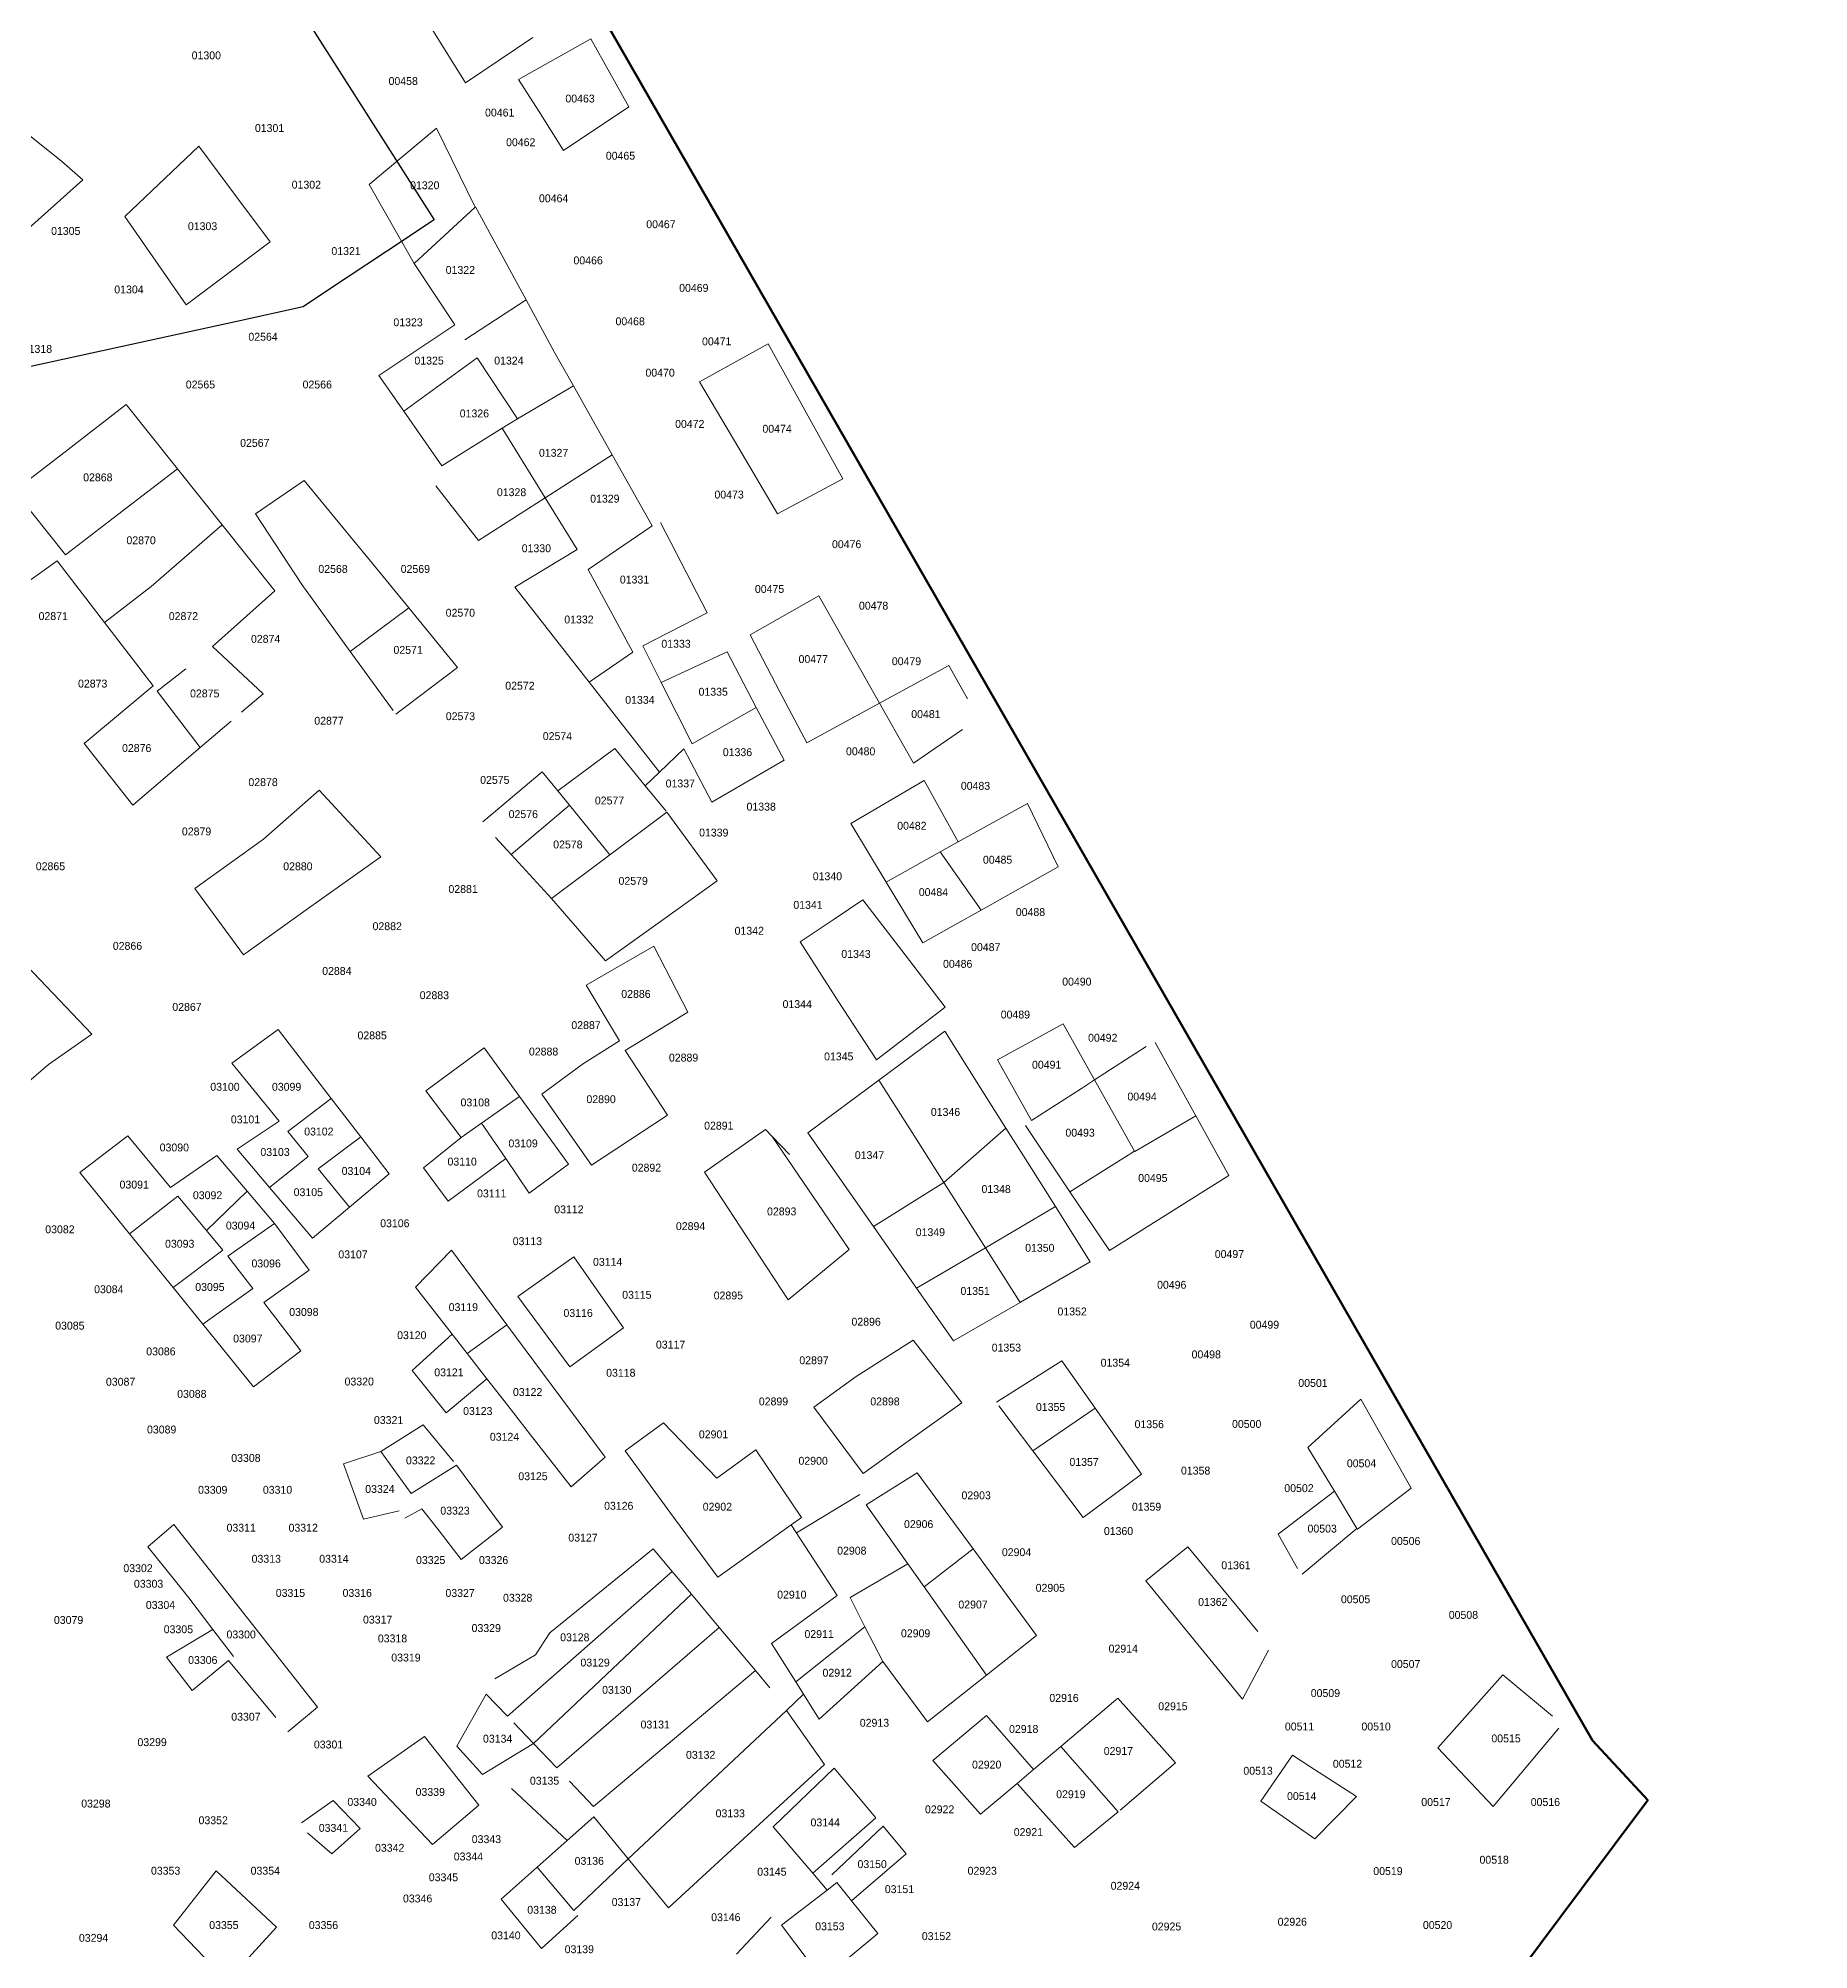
# Model space of a CAD drawing. Header units: metres. Extents: x 245232 to 248406, y 1633796 to 1637634.
# Drawn here: x 248066.1 to 248403, y 1635560.7 to 1635924.5 of the extents above; entities that cross this region are included whole.
import ezdxf
from ezdxf.enums import TextEntityAlignment as Align

# ---------------------------------------------------------------- set-up
doc = ezdxf.new("R2010")
doc.units = ezdxf.units.M
doc.header["$MEASUREMENT"] = 0
doc.layers.add('historique_numero_parcelle', color=7, linetype='Continuous')
doc.layers.add('limites_sections', color=7, linetype='Continuous')
doc.layers.add('Limites_Communes', color=7, linetype='Continuous', lineweight=211, plot=False)
doc.layers.add('LIMITES_PARCELLES', color=7, linetype='Continuous', lineweight=0, true_color=0xffffff)
doc.styles.add('Style-FANCY', font='FANCY.shx')

msp = doc.modelspace()

# ---------------------------------------------------------------- linework, layer by layer
at = {"layer": 'Limites_Communes', "color": 210, "lineweight": 80, "flags": 128}
msp.add_lwpolyline([(248217.239, 1636236.771), (248275.378, 1636195.051), (248148.552, 1635981.39), (248146.604, 1635975.459), (248342.772, 1635633.766), (248361.87, 1635600.5), (248372.369, 1635589.155), (248359.758, 1635572.275), (248054, 1635163), (248403, 1634932), (247921.696, 1634066.369), (247944, 1634048), (247854, 1633828), (247757.314, 1633862.887), (247659.165, 1633895.42), (247213.478, 1634048.88)], dxfattribs=at)
at = {"layer": 'limites_parcelles'}
for p, q in [((248147.356, 1635916.007), (248141.003, 1635926.315)), ((248160.183, 1635924.653), (248147.356, 1635916.007)), ((248157.485, 1635916.694), (248171.242, 1635924.397)), ((248171.242, 1635924.397), (248178.439, 1635911.485)), ((248161.322, 1635910.619), (248157.485, 1635916.694)), ((248166.056, 1635903.125), (248161.322, 1635910.619)), ((248178.439, 1635911.485), (248166.056, 1635903.125)), ((248064.102, 1635906.237), (248070.493, 1635901.111)), ((248129.079, 1635896.709), (248141.879, 1635907.403)), ((248141.879, 1635907.403), (248149.198, 1635892.358)), ((248082.584, 1635890.614), (248096.66, 1635903.949)), ((248096.66, 1635903.949), (248103.637, 1635894.572)), ((248070.493, 1635901.111), (248074.565, 1635897.576)), ((248074.565, 1635897.576), (248060.621, 1635885.072)), ((248103.637, 1635894.572), (248110.198, 1635885.753)), ((248137.613, 1635881.64), (248129.079, 1635896.709)), ((248137.613, 1635881.64), (248149.198, 1635892.358)), ((248149.198, 1635892.358), (248149.313, 1635892.464)), ((248149.313, 1635892.464), (248158.929, 1635874.704)), ((248094.226, 1635873.787), (248082.584, 1635890.614)), ((248110.198, 1635885.753), (248094.226, 1635873.787)), ((248145.382, 1635869.97), (248137.613, 1635881.64)), ((248158.929, 1635874.704), (248147.286, 1635867.114)), ((248158.929, 1635874.704), (248164.283, 1635864.813)), ((248130.892, 1635860.327), (248145.382, 1635869.97)), ((248191.925, 1635859.146), (248205.002, 1635866.362)), ((248205.002, 1635866.362), (248212.279, 1635853.187)), ((248135.63, 1635853.539), (248149.585, 1635863.665)), ((248149.585, 1635863.665), (248157.288, 1635852.111)), ((248164.283, 1635864.813), (248167.926, 1635858.335)), ((248135.63, 1635853.539), (248130.892, 1635860.327)), ((248157.288, 1635852.111), (248167.926, 1635858.335)), ((248167.926, 1635858.335), (248175.3, 1635845.22)), ((248199.418, 1635846.468), (248191.925, 1635859.146)), ((248071.787, 1635846.266), (248082.785, 1635854.792)), ((248082.785, 1635854.792), (248092.551, 1635842.57)), ((248142.905, 1635843.117), (248135.63, 1635853.539)), ((248157.288, 1635852.111), (248154.351, 1635850.274)), ((248212.279, 1635853.187), (248219.184, 1635840.683)), ((248154.351, 1635850.274), (248142.905, 1635843.117)), ((248162.57, 1635837.048), (248154.351, 1635850.274)), ((248061.592, 1635838.361), (248071.787, 1635846.266)), ((248175.3, 1635845.22), (248162.57, 1635837.048)), ((248182.91, 1635831.687), (248175.3, 1635845.22)), ((248206.785, 1635834.002), (248199.418, 1635846.468)), ((248092.551, 1635842.57), (248081.155, 1635833.826)), ((248092.551, 1635842.57), (248101.071, 1635831.908)), ((248107.451, 1635834.015), (248116.658, 1635840.365)), ((248116.658, 1635840.365), (248126.401, 1635828.558)), ((248219.184, 1635840.683), (248206.785, 1635834.002)), ((248071.238, 1635826.216), (248061.592, 1635838.361)), ((248149.872, 1635828.896), (248141.741, 1635839.307)), ((248162.57, 1635837.048), (248149.872, 1635828.896)), ((248168.665, 1635827.24), (248162.57, 1635837.048)), ((248081.155, 1635833.826), (248071.238, 1635826.216)), ((248116.235, 1635820.574), (248107.451, 1635834.015)), ((248087.597, 1635820.175), (248101.071, 1635831.908)), ((248101.071, 1635831.908), (248111.111, 1635819.344)), ((248170.744, 1635823.394), (248182.91, 1635831.687)), ((248184.498, 1635832.322), (248193.352, 1635815.186)), ((248126.401, 1635828.558), (248129.147, 1635825.231)), ((248156.797, 1635820.03), (248168.665, 1635827.24)), ((248069.711, 1635825.044), (248055.553, 1635814.931)), ((248078.716, 1635813.285), (248069.711, 1635825.044)), ((248129.147, 1635825.231), (248136.582, 1635816.1)), ((248179.249, 1635807.66), (248170.744, 1635823.394)), ((248078.716, 1635813.285), (248087.597, 1635820.175)), ((248111.111, 1635819.344), (248099.224, 1635808.723)), ((248125.454, 1635807.813), (248116.235, 1635820.574)), ((248170.902, 1635801.972), (248156.797, 1635820.03)), ((248201.541, 1635810.963), (248214.637, 1635818.423)), ((248214.637, 1635818.423), (248220.731, 1635807.628)), ((248136.582, 1635816.1), (248125.454, 1635807.813)), ((248136.582, 1635816.1), (248145.849, 1635804.719)), ((248193.352, 1635815.186), (248181.101, 1635808.851)), ((248087.92, 1635801.267), (248078.716, 1635813.285)), ((248207.218, 1635800.128), (248201.541, 1635810.963)), ((248099.224, 1635808.723), (248108.898, 1635799.762)), ((248133.592, 1635796.55), (248125.454, 1635807.813)), ((248170.902, 1635801.972), (248179.249, 1635807.66)), ((248181.101, 1635808.851), (248184.615, 1635801.913)), ((248184.615, 1635801.913), (248197.191, 1635807.755)), ((248197.191, 1635807.755), (248202.689, 1635797.116)), ((248220.731, 1635807.628), (248226.191, 1635797.958)), ((248094.158, 1635804.512), (248088.683, 1635800.27)), ((248145.849, 1635804.719), (248134.117, 1635795.899)), ((248226.191, 1635797.958), (248239.363, 1635805.123)), ((248239.363, 1635805.123), (248242.891, 1635798.773)), ((248074.847, 1635790.314), (248087.92, 1635801.267)), ((248088.683, 1635800.27), (248096.91, 1635789.528)), ((248184.288, 1635784.833), (248170.902, 1635801.972)), ((248184.615, 1635801.913), (248190.546, 1635790.205)), ((248212.311, 1635790.407), (248207.218, 1635800.128)), ((248108.898, 1635799.762), (248104.781, 1635796.247)), ((248190.546, 1635790.205), (248202.689, 1635797.116)), ((248202.689, 1635797.116), (248202.694, 1635797.119)), ((248202.694, 1635797.119), (248208.024, 1635787.144)), ((248226.191, 1635797.958), (248212.311, 1635790.407)), ((248232.634, 1635786.547), (248226.191, 1635797.958)), ((248102.795, 1635794.552), (248096.91, 1635789.528)), ((248241.939, 1635792.952), (248232.634, 1635786.547)), ((248084.061, 1635778.558), (248074.847, 1635790.314)), ((248096.91, 1635789.528), (248084.061, 1635778.558)), ((248164.95, 1635781.263), (248175.815, 1635789.347)), ((248175.815, 1635789.347), (248181.6, 1635782.248)), ((248188.906, 1635789.272), (248184.288, 1635784.833)), ((248194.278, 1635779.098), (248188.906, 1635789.272)), ((248208.024, 1635787.144), (248194.278, 1635779.098)), ((248150.695, 1635775.357), (248161.978, 1635784.912)), ((248161.978, 1635784.912), (248164.95, 1635781.263)), ((248184.288, 1635784.833), (248181.6, 1635782.248)), ((248181.6, 1635782.248), (248185.556, 1635777.394)), ((248220.693, 1635775.039), (248234.664, 1635783.229)), ((248234.664, 1635783.229), (248241.166, 1635771.593)), ((248108.975, 1635772.047), (248119.516, 1635781.416)), ((248119.516, 1635781.416), (248131.263, 1635768.716)), ((248156.047, 1635769.182), (248167.181, 1635778.523)), ((248167.181, 1635778.523), (248164.95, 1635781.263)), ((248174.857, 1635769.096), (248167.181, 1635778.523)), ((248241.166, 1635771.593), (248254.306, 1635778.881)), ((248254.306, 1635778.881), (248260.164, 1635766.804)), ((248174.857, 1635769.096), (248185.682, 1635777.223)), ((248185.682, 1635777.223), (248195.293, 1635764.165)), ((248227.466, 1635763.865), (248220.693, 1635775.039)), ((248095.869, 1635762.717), (248108.975, 1635772.047)), ((248156.047, 1635769.182), (248153.065, 1635772.42)), ((248237.735, 1635769.658), (248241.166, 1635771.593)), ((248131.263, 1635768.716), (248117.515, 1635758.919)), ((248163.782, 1635760.781), (248156.047, 1635769.182)), ((248163.782, 1635760.781), (248174.857, 1635769.096)), ((248237.735, 1635769.658), (248227.466, 1635763.865)), ((248245.536, 1635758.592), (248237.735, 1635769.658)), ((248195.293, 1635764.165), (248184.922, 1635756.736)), ((248234.439, 1635752.362), (248227.466, 1635763.865)), ((248260.164, 1635766.804), (248245.536, 1635758.592)), ((248105.122, 1635750.089), (248095.869, 1635762.717)), ((248163.751, 1635760.758), (248163.782, 1635760.781)), ((248174.02, 1635748.925), (248163.751, 1635760.758)), ((248217.524, 1635756.867), (248222.988, 1635760.526)), ((248222.988, 1635760.526), (248231.057, 1635750.033)), ((248117.515, 1635758.919), (248105.122, 1635750.089)), ((248184.922, 1635756.736), (248174.02, 1635748.925)), ((248211.04, 1635752.525), (248217.524, 1635756.867)), ((248245.536, 1635758.592), (248240.515, 1635755.773)), ((248218.332, 1635741.268), (248211.04, 1635752.525)), ((248240.515, 1635755.773), (248234.439, 1635752.362)), ((248170.327, 1635744.263), (248183.201, 1635751.703)), ((248183.201, 1635751.703), (248189.683, 1635739.135)), ((248231.057, 1635750.033), (248238.684, 1635740.114)), ((248063.9, 1635747.946), (248076.297, 1635734.991)), ((248176.669, 1635733.703), (248170.327, 1635744.263)), ((248189.683, 1635739.135), (248177.777, 1635731.859)), ((248225.571, 1635730.093), (248218.332, 1635741.268)), ((248238.684, 1635740.114), (248225.571, 1635730.093)), ((248076.297, 1635734.991), (248068.028, 1635729.214)), ((248102.92, 1635729.422), (248111.763, 1635735.828)), ((248111.763, 1635735.828), (248121.836, 1635722.741)), ((248226.022, 1635726.177), (248238.576, 1635735.516)), ((248238.576, 1635735.516), (248245.339, 1635724.805)), ((248248.644, 1635730.065), (248261.09, 1635736.901)), ((248261.09, 1635736.901), (248267.092, 1635726.254)), ((248139.809, 1635724.186), (248150.922, 1635732.389)), ((248150.922, 1635732.389), (248157.68, 1635723.073)), ((248169.84, 1635729.346), (248176.669, 1635733.703)), ((248177.777, 1635731.859), (248185.817, 1635719.544)), ((248267.092, 1635726.254), (248276.937, 1635732.594)), ((248278.599, 1635733.376), (248286.364, 1635719.387)), ((248068.028, 1635729.214), (248059.138, 1635721.488)), ((248107.173, 1635724.233), (248102.92, 1635729.422)), ((248161.902, 1635723.525), (248169.84, 1635729.346)), ((248255.088, 1635718.524), (248248.644, 1635730.065)), ((248111.946, 1635718.409), (248107.173, 1635724.233)), ((248146.556, 1635715.323), (248139.809, 1635724.186)), ((248171.343, 1635710.038), (248161.902, 1635723.525)), ((248212.541, 1635716.148), (248226.022, 1635726.177)), ((248226.022, 1635726.177), (248231.912, 1635716.926)), ((248245.339, 1635724.805), (248250.232, 1635717.058)), ((248264.582, 1635724.638), (248255.088, 1635718.524)), ((248267.092, 1635726.254), (248264.582, 1635724.638)), ((248274.71, 1635712.719), (248267.092, 1635726.254)), ((248121.836, 1635722.741), (248113.552, 1635716.449)), ((248121.836, 1635722.741), (248127.454, 1635715.44)), ((248157.68, 1635723.073), (248150.421, 1635718.016)), ((248157.68, 1635723.073), (248166.999, 1635710.226)), ((248103.961, 1635713.039), (248111.946, 1635718.409)), ((248113.552, 1635716.449), (248117.442, 1635711.703)), ((248146.556, 1635715.323), (248150.421, 1635718.016)), ((248150.421, 1635718.016), (248155.034, 1635711.264)), ((248185.817, 1635719.544), (248171.343, 1635710.038)), ((248192.895, 1635708.702), (248204.488, 1635716.809)), ((248204.488, 1635716.809), (248205.771, 1635715.477)), ((248225.013, 1635698.339), (248212.541, 1635716.148)), ((248231.912, 1635716.926), (248238.426, 1635706.696)), ((248238.427, 1635706.697), (248250.232, 1635717.058)), ((248250.232, 1635717.058), (248253.556, 1635711.793)), ((248262.374, 1635704.981), (248253.924, 1635717.572)), ((248274.751, 1635712.646), (248286.364, 1635719.387)), ((248286.364, 1635719.387), (248292.659, 1635708.047)), ((248074.007, 1635708.655), (248083.109, 1635715.64)), ((248083.109, 1635715.64), (248091.269, 1635705.803)), ((248110.111, 1635705.782), (248103.961, 1635713.039)), ((248127.454, 1635715.44), (248119.369, 1635709.351)), ((248127.454, 1635715.44), (248132.877, 1635708.393)), ((248139.412, 1635709.502), (248146.556, 1635715.323)), ((248205.771, 1635715.477), (248220.414, 1635693.944)), ((248205.771, 1635715.477), (248209.067, 1635712.058)), ((248262.374, 1635704.981), (248274.71, 1635712.719)), ((248274.71, 1635712.719), (248274.751, 1635712.646)), ((248091.269, 1635705.803), (248100.048, 1635711.863)), ((248100.048, 1635711.863), (248105.818, 1635705.073)), ((248117.442, 1635711.703), (248110.111, 1635705.782)), ((248119.369, 1635709.351), (248125.343, 1635702.062)), ((248144.072, 1635703.153), (248139.412, 1635709.502)), ((248155.034, 1635711.264), (248144.072, 1635703.153)), ((248159.513, 1635704.708), (248155.034, 1635711.264)), ((248166.999, 1635710.226), (248159.513, 1635704.708)), ((248253.556, 1635711.793), (248259.633, 1635702.17)), ((248083.465, 1635696.954), (248074.007, 1635708.655)), ((248118.288, 1635696.133), (248110.111, 1635705.782)), ((248132.877, 1635708.393), (248125.343, 1635702.062)), ((248200.803, 1635696.589), (248192.895, 1635708.702)), ((248238.426, 1635706.696), (248225.013, 1635698.339)), ((248238.426, 1635706.696), (248238.427, 1635706.697)), ((248246.31, 1635694.315), (248238.427, 1635706.697)), ((248292.659, 1635708.047), (248269.905, 1635693.759)), ((248083.465, 1635696.954), (248092.652, 1635704.136)), ((248092.652, 1635704.136), (248098.07, 1635697.604)), ((248098.07, 1635697.604), (248105.818, 1635705.073)), ((248105.818, 1635705.073), (248111.049, 1635698.919)), ((248125.343, 1635702.062), (248118.288, 1635696.133)), ((248259.633, 1635702.17), (248246.31, 1635694.315)), ((248259.633, 1635702.17), (248266.274, 1635691.653)), ((248269.905, 1635693.759), (248262.374, 1635704.981)), ((248102.159, 1635692.675), (248111.049, 1635698.919)), ((248111.049, 1635698.919), (248117.66, 1635690.051)), ((248233.231, 1635686.605), (248225.013, 1635698.339)), ((248091.727, 1635686.733), (248083.465, 1635696.954)), ((248101.205, 1635693.825), (248098.07, 1635697.604)), ((248208.778, 1635684.373), (248200.803, 1635696.589)), ((248233.231, 1635686.605), (248246.31, 1635694.315)), ((248246.31, 1635694.315), (248252.933, 1635683.914)), ((248091.727, 1635686.733), (248101.205, 1635693.825)), ((248106.892, 1635686.564), (248102.159, 1635692.675)), ((248137.851, 1635686.832), (248144.704, 1635693.839)), ((248144.704, 1635693.839), (248155.227, 1635679.657)), ((248157.371, 1635685.031), (248167.991, 1635692.589)), ((248167.991, 1635692.589), (248172.719, 1635685.831)), ((248220.414, 1635693.944), (248208.778, 1635684.373)), ((248266.274, 1635691.653), (248252.986, 1635683.945)), ((248117.66, 1635690.051), (248108.98, 1635683.867)), ((248097.386, 1635679.732), (248091.727, 1635686.733)), ((248097.386, 1635679.732), (248106.892, 1635686.564)), ((248108.98, 1635683.867), (248116.079, 1635674.702)), ((248144.84, 1635677.864), (248137.851, 1635686.832)), ((248167.212, 1635671.622), (248157.371, 1635685.031)), ((248172.719, 1635685.831), (248177.438, 1635679.085)), ((248240.262, 1635676.564), (248233.231, 1635686.605)), ((248252.933, 1635683.914), (248240.262, 1635676.564)), ((248252.986, 1635683.945), (248252.933, 1635683.914)), ((248107.027, 1635667.804), (248097.386, 1635679.732)), ((248137.248, 1635670.942), (248144.84, 1635677.864)), ((248147.7, 1635674.195), (248144.84, 1635677.864)), ((248147.7, 1635674.195), (248155.227, 1635679.657)), ((248155.227, 1635679.657), (248173.95, 1635654.423)), ((248177.438, 1635679.085), (248167.212, 1635671.622)), ((248221.698, 1635669.814), (248232.546, 1635676.694)), ((248232.546, 1635676.694), (248241.806, 1635664.787)), ((248116.079, 1635674.702), (248107.027, 1635667.804)), ((248151.458, 1635669.373), (248147.7, 1635674.195)), ((248248.411, 1635664.927), (248260.858, 1635672.766)), ((248260.858, 1635672.766), (248267.201, 1635663.758)), ((248143.695, 1635662.892), (248137.248, 1635670.942)), ((248151.458, 1635669.373), (248143.695, 1635662.892)), ((248155.423, 1635664.285), (248151.458, 1635669.373)), ((248213.693, 1635663.953), (248221.698, 1635669.814)), ((248307.701, 1635656.296), (248317.792, 1635665.507)), ((248317.792, 1635665.507), (248327.317, 1635648.521)), ((248159.759, 1635658.722), (248155.423, 1635664.285)), ((248223.035, 1635651.364), (248213.693, 1635663.953)), ((248241.806, 1635664.787), (248231.172, 1635657.183)), ((248255.348, 1635655.676), (248248.895, 1635664.237)), ((248267.201, 1635663.758), (248255.348, 1635655.676)), ((248267.201, 1635663.758), (248276.027, 1635651.224)), ((248131.263, 1635655.527), (248139.356, 1635660.626)), ((248139.356, 1635660.626), (248145.127, 1635653.622)), ((248167.491, 1635648.801), (248159.759, 1635658.722)), ((248177.777, 1635655.659), (248185.067, 1635660.956)), ((248185.067, 1635660.956), (248195.183, 1635650.453)), ((248124.172, 1635653.199), (248131.263, 1635655.527)), ((248131.263, 1635655.527), (248137.015, 1635647.521)), ((248173.95, 1635654.423), (248167.491, 1635648.801)), ((248186.292, 1635644.008), (248177.777, 1635655.659)), ((248195.183, 1635650.453), (248202.648, 1635655.866)), ((248202.648, 1635655.866), (248211.32, 1635642.986)), ((248231.172, 1635657.183), (248223.035, 1635651.364)), ((248264.938, 1635642.953), (248255.348, 1635655.676)), ((248312.734, 1635647.98), (248307.701, 1635656.296)), ((248127.982, 1635642.615), (248124.172, 1635653.199)), ((248137.015, 1635647.521), (248145.647, 1635652.922)), ((248145.647, 1635652.922), (248154.411, 1635641.098)), ((248223.603, 1635645.389), (248233.33, 1635651.483)), ((248233.33, 1635651.483), (248243.963, 1635636.992)), ((248276.027, 1635651.224), (248270.801, 1635647.326)), ((248210.374, 1635640.044), (248222.439, 1635647.346)), ((248270.801, 1635647.326), (248264.938, 1635642.953)), ((248302.04, 1635639.77), (248312.734, 1635647.98)), ((248317.028, 1635640.885), (248312.734, 1635647.98)), ((248327.317, 1635648.521), (248317.102, 1635640.763)), ((248134.756, 1635644.203), (248127.982, 1635642.615)), ((248139.095, 1635644.626), (248135.814, 1635642.827)), ((248142.164, 1635640.71), (248139.095, 1635644.626)), ((248195.372, 1635631.582), (248186.292, 1635644.008)), ((248231.565, 1635634.134), (248223.603, 1635645.389)), ((248086.913, 1635637.392), (248091.886, 1635641.658)), ((248091.886, 1635641.658), (248119.198, 1635606.844)), ((248146.589, 1635634.996), (248142.164, 1635640.71)), ((248154.411, 1635641.098), (248146.589, 1635634.996)), ((248209.351, 1635641.578), (248195.372, 1635631.582)), ((248211.32, 1635642.986), (248209.351, 1635641.578)), ((248218.13, 1635628.145), (248209.351, 1635641.578)), ((248305.727, 1635633.281), (248302.04, 1635639.77)), ((248317.028, 1635640.885), (248306.616, 1635632.154)), ((248317.102, 1635640.763), (248317.028, 1635640.885)), ((248091.923, 1635631.192), (248086.913, 1635637.392)), ((248171.56, 1635627.625), (248183.122, 1635637.006)), ((248183.122, 1635637.006), (248186.729, 1635632.7)), ((248243.963, 1635636.992), (248234.637, 1635629.792)), ((248243.963, 1635636.992), (248249.769, 1635629.08)), ((248276.835, 1635630.899), (248284.853, 1635637.39)), ((248284.853, 1635637.39), (248298.168, 1635621.275)), ((248155.364, 1635605.121), (248186.729, 1635632.7)), ((248186.729, 1635632.7), (248190.374, 1635628.351)), ((248231.565, 1635634.134), (248220.56, 1635627.724)), ((248234.637, 1635629.792), (248231.565, 1635634.134)), ((248094.751, 1635627.693), (248091.923, 1635631.192)), ((248246.538, 1635612.97), (248234.637, 1635629.792)), ((248249.769, 1635629.08), (248256.048, 1635620.522)), ((248295.25, 1635608.357), (248276.835, 1635630.899)), ((248099.321, 1635621.636), (248094.751, 1635627.693)), ((248190.373, 1635628.35), (248160.312, 1635599.946)), ((248163.445, 1635621.039), (248171.56, 1635627.625)), ((248190.374, 1635628.351), (248190.373, 1635628.35)), ((248190.373, 1635628.35), (248195.687, 1635622.009)), ((248205.644, 1635618.987), (248218.13, 1635628.145)), ((248220.56, 1635627.724), (248223.405, 1635622.151)), ((248090.491, 1635616.382), (248099.321, 1635621.636)), ((248099.321, 1635621.636), (248103.217, 1635616.474)), ((248164.746, 1635595.308), (248195.687, 1635622.009)), ((248195.687, 1635622.009), (248195.687, 1635622.009)), ((248195.687, 1635622.009), (248202.548, 1635613.82)), ((248223.405, 1635622.151), (248210.221, 1635611.704)), ((248226.778, 1635615.543), (248223.405, 1635622.151)), ((248160.685, 1635616.792), (248163.445, 1635621.039)), ((248210.22, 1635611.703), (248205.644, 1635618.987)), ((248256.048, 1635620.522), (248246.538, 1635612.97)), ((248095.386, 1635610.019), (248090.491, 1635616.382)), ((248102.316, 1635615.731), (248095.386, 1635610.019)), ((248106.631, 1635610.515), (248102.316, 1635615.731)), ((248152.959, 1635612.241), (248160.685, 1635616.792)), ((248226.778, 1635615.543), (248214.687, 1635604.595)), ((248235.324, 1635604.065), (248226.778, 1635615.543)), ((248300.171, 1635617.723), (248295.25, 1635608.357)), ((248171.774, 1635587.957), (248202.548, 1635613.82)), ((248202.548, 1635613.82), (248205.307, 1635610.526)), ((248210.221, 1635611.704), (248210.22, 1635611.703)), ((248211.726, 1635609.307), (248210.221, 1635611.704)), ((248246.538, 1635612.97), (248235.324, 1635604.065)), ((248332.397, 1635599.149), (248344.764, 1635613)), ((248344.764, 1635613), (248354.263, 1635605.142)), ((248111.302, 1635604.869), (248106.631, 1635610.515)), ((248145.762, 1635599.435), (248151.329, 1635609.341)), ((248151.329, 1635609.341), (248155.364, 1635605.121)), ((248208.457, 1635606.237), (248211.726, 1635609.307)), ((248214.687, 1635604.595), (248211.726, 1635609.307)), ((248260.645, 1635599.366), (248271.541, 1635608.585)), ((248271.541, 1635608.585), (248282.493, 1635596.257)), ((248119.198, 1635606.844), (248113.546, 1635602.157)), ((248160.312, 1635599.946), (248156.565, 1635603.864)), ((248178.363, 1635577.977), (248208.457, 1635606.237)), ((248208.457, 1635606.237), (248215.718, 1635595.943)), ((248236.31, 1635596.713), (248246.525, 1635605.282)), ((248246.525, 1635605.282), (248255.499, 1635595.012)), ((248128.802, 1635593.704), (248139.588, 1635601.254)), ((248139.588, 1635601.254), (248149.903, 1635588.214)), ((248160.312, 1635599.946), (248150.626, 1635594.067)), ((248160.312, 1635599.946), (248160.312, 1635599.946)), ((248160.312, 1635599.946), (248164.746, 1635595.308)), ((248355.434, 1635602.84), (248342.95, 1635587.979)), ((248150.626, 1635594.067), (248145.762, 1635599.435)), ((248245.403, 1635586.47), (248236.31, 1635596.713)), ((248255.499, 1635595.012), (248260.645, 1635599.366)), ((248260.645, 1635599.366), (248271.597, 1635586.959)), ((248282.493, 1635596.257), (248271.969, 1635587.264)), ((248298.761, 1635588.967), (248304.762, 1635597.702)), ((248304.762, 1635597.702), (248308.06, 1635595.583)), ((248342.95, 1635587.979), (248332.397, 1635599.149)), ((248133.224, 1635589.034), (248128.802, 1635593.704)), ((248167.177, 1635592.765), (248171.774, 1635587.957)), ((248205.909, 1635584.055), (248217.57, 1635595.228)), ((248215.718, 1635595.943), (248207.229, 1635588.157)), ((248217.57, 1635595.228), (248225.487, 1635585.805)), ((248252.355, 1635592.352), (248255.499, 1635595.012)), ((248308.06, 1635595.583), (248316.931, 1635589.872)), ((248116.152, 1635584.849), (248122.183, 1635589.071)), ((248122.183, 1635589.071), (248127.352, 1635583.788)), ((248141.1, 1635580.719), (248133.224, 1635589.034)), ((248166.739, 1635581.494), (248156.134, 1635591.392)), ((248252.355, 1635592.352), (248245.403, 1635586.47)), ((248263.272, 1635580.123), (248252.355, 1635592.352)), ((248309.012, 1635581.771), (248298.761, 1635588.967)), ((248316.931, 1635589.872), (248309.012, 1635581.771)), ((248149.903, 1635588.214), (248141.1, 1635580.719)), ((248166.739, 1635581.494), (248171.797, 1635585.994)), ((248171.797, 1635585.994), (248178.363, 1635577.977)), ((248207.229, 1635588.157), (248197.919, 1635579.618)), ((248225.487, 1635585.805), (248213.462, 1635575.234)), ((248271.597, 1635586.959), (248263.272, 1635580.123)), ((248121.922, 1635578.937), (248117.293, 1635582.925)), ((248127.352, 1635583.788), (248121.922, 1635578.937)), ((248166.185, 1635581.001), (248166.739, 1635581.494)), ((248213.462, 1635575.234), (248205.909, 1635584.055)), ((248217.113, 1635574.917), (248226.84, 1635584.195)), ((248226.84, 1635584.195), (248231.266, 1635578.928)), ((248161.016, 1635576.402), (248166.185, 1635581.001)), ((248178.363, 1635577.977), (248167.981, 1635568.142)), ((248185.984, 1635568.673), (248178.363, 1635577.977)), ((248197.919, 1635579.618), (248185.984, 1635568.673)), ((248231.266, 1635578.928), (248220.859, 1635570.015)), ((248091.821, 1635565.383), (248099.915, 1635575.705)), ((248099.915, 1635575.705), (248111.431, 1635565.004)), ((248154.144, 1635570.288), (248161.016, 1635576.402)), ((248167.981, 1635568.142), (248161.016, 1635576.402)), ((248216.192, 1635572.046), (248213.462, 1635575.234)), ((248207.538, 1635565.39), (248216.192, 1635572.046)), ((248216.192, 1635572.046), (248218.066, 1635573.488)), ((248218.066, 1635573.488), (248220.859, 1635570.015)), ((248161.859, 1635560.937), (248154.144, 1635570.288)), ((248168.765, 1635567.213), (248161.859, 1635560.937)), ((248220.859, 1635570.015), (248225.862, 1635563.794)), ((248101.947, 1635554.747), (248091.821, 1635565.383)), ((248111.431, 1635565.004), (248102.006, 1635554.688)), ((248198.932, 1635559.855), (248205.578, 1635566.889)), ((248215.305, 1635554.996), (248207.538, 1635565.39)), ((248225.862, 1635563.794), (248215.305, 1635554.996))]:
    msp.add_line(p, q, dxfattribs=at)
at = {"layer": 'limites_sections', "flags": 128}
msp.add_lwpolyline([(248216.648, 1636235.955), (248272.648, 1636198.72), (248243.07, 1636149.637), (248141.915, 1635980.173), (248141.915, 1635980.173), (248171.545, 1635933.921), (248161.57, 1635940.749), (248124.197, 1635949.612), (248109.512, 1635952.231), (248095.534, 1635961.94), (248141.407, 1635889.947), (248132.348, 1635883.927), (248124.684, 1635878.833), (248123.24, 1635877.874), (248116.477, 1635873.38), (248103.857, 1635870.612), (248059.742, 1635860.935), (248035.235, 1635855.56), (247736.285, 1635756.84)], dxfattribs=at)

# ---------------------------------------------------------------- texts
at = {"layer": 'historique_numero_parcelle', "style": 'Style-FANCY'}
for s, p in [('01300', (248098.066, 1635921.265)), ('00458', (248135.532, 1635916.381)), ('00463', (248169.183, 1635913.045)), ('00461', (248153.896, 1635910.375)), ('01301', (248110.095, 1635907.43)), ('00462', (248157.898, 1635904.729)), ('00465', (248176.878, 1635902.162)), ('01302', (248117.097, 1635896.65)), ('01320', (248139.634, 1635896.537)), ('00464', (248164.156, 1635894.051)), ('01305', (248071.314, 1635887.846)), ('01303', (248097.348, 1635888.744)), ('00467', (248184.572, 1635889.123)), ('01321', (248124.656, 1635884.011)), ('01322', (248146.406, 1635880.418)), ('00466', (248170.722, 1635882.244)), ('01304', (248083.343, 1635876.706)), ('00469', (248190.831, 1635877.008)), ('01323', (248136.454, 1635870.459)), ('00468', (248178.725, 1635870.643)), ('01318', (248065.928, 1635865.387)), ('02564', (248108.859, 1635867.705)), ('00471', (248195.188, 1635866.823)), ('01325', (248140.455, 1635863.169)), ('01324', (248155.639, 1635863.169)), ('00470', (248184.416, 1635860.868)), ('02565', (248096.945, 1635858.613)), ('02566', (248119.176, 1635858.613)), ('01326', (248149.073, 1635853.108)), ('00472', (248190.059, 1635851.115)), ('00474', (248206.679, 1635850.191)), ('02567', (248107.289, 1635847.501)), ('01327', (248164.155, 1635845.613)), ('02868', (248077.42, 1635840.941)), ('01328', (248156.152, 1635838.118)), ('01329', (248173.901, 1635836.886)), ('00473', (248197.548, 1635837.665)), ('02870', (248085.652, 1635828.964)), ('00476', (248219.914, 1635828.22)), ('01330', (248160.872, 1635827.441)), ('02568', (248122.174, 1635823.509)), ('02569', (248137.845, 1635823.509)), ('01331', (248179.544, 1635821.486)), ('00475', (248205.243, 1635819.698)), ('02871', (248068.937, 1635814.532)), ('02872', (248093.711, 1635814.532)), ('02570', (248146.408, 1635815.175)), ('01332', (248168.977, 1635813.888)), ('00478', (248225.044, 1635816.515)), ('02874', (248109.352, 1635810.203)), ('02571', (248136.468, 1635808.104)), ('01333', (248187.444, 1635809.268)), ('00477', (248213.553, 1635806.351)), ('00479', (248231.302, 1635805.941)), ('02873', (248076.441, 1635801.689)), ('02875', (248097.762, 1635799.813)), ('02572', (248157.746, 1635801.285)), ('01335', (248194.523, 1635800.131)), ('02573', (248146.423, 1635795.477)), ('01334', (248180.57, 1635798.591)), ('00481', (248234.995, 1635795.879)), ('02877', (248121.405, 1635794.618)), ('02876', (248084.817, 1635789.422)), ('02574', (248164.881, 1635791.689)), ('01336', (248199.14, 1635788.632)), ('00480', (248222.581, 1635788.795)), ('02878', (248108.863, 1635782.928)), ('02575', (248152.967, 1635783.355)), ('01337', (248188.265, 1635782.677)), ('00483', (248244.434, 1635782.224)), ('02577', (248174.792, 1635779.436)), ('01338', (248203.654, 1635778.262)), ('02879', (248096.206, 1635773.548)), ('02576', (248158.388, 1635776.838)), ('00482', (248232.328, 1635774.627)), ('02578', (248166.863, 1635771.066)), ('01339', (248194.626, 1635773.334)), ('02865', (248068.401, 1635766.919)), ('02880', (248115.494, 1635766.91)), ('00485', (248248.641, 1635768.159)), ('02579', (248179.292, 1635764.139)), ('01340', (248216.257, 1635765.012)), ('02881', (248146.929, 1635762.58)), ('01341', (248212.564, 1635759.57)), ('00484', (248236.432, 1635761.998)), ('02882', (248132.491, 1635755.509)), ('00488', (248254.899, 1635758.2)), ('02866', (248083.063, 1635751.766)), ('01342', (248201.381, 1635754.642)), ('01343', (248221.695, 1635750.228)), ('00486', (248241.048, 1635748.344)), ('00487', (248246.383, 1635751.526)), ('02884', (248122.903, 1635746.995)), ('00490', (248263.722, 1635744.955)), ('02883', (248141.459, 1635742.377)), ('02886', (248179.823, 1635742.617)), ('02867', (248094.386, 1635740.149)), ('01344', (248210.512, 1635740.679)), ('00489', (248252.026, 1635738.693)), ('02885', (248129.622, 1635734.728)), ('02887', (248170.32, 1635736.68)), ('00492', (248268.647, 1635734.278)), ('02888', (248162.246, 1635731.65)), ('02889', (248188.885, 1635730.495)), ('01345', (248218.412, 1635730.721)), ('00491', (248257.977, 1635729.144)), ('03100', (248101.615, 1635724.941)), ('03099', (248113.341, 1635724.941)), ('00494', (248276.136, 1635723.087)), ('03108', (248149.234, 1635721.964)), ('02890', (248173.188, 1635722.579)), ('01346', (248238.726, 1635720.146)), ('03101', (248105.514, 1635718.735)), ('03102', (248119.476, 1635716.426)), ('02891', (248195.582, 1635717.548)), ('00493', (248264.338, 1635716.208)), ('03090', (248091.975, 1635713.396)), ('03103', (248111.144, 1635712.53)), ('03109', (248158.346, 1635714.171)), ('01347', (248224.26, 1635711.932)), ('03104', (248126.611, 1635708.922)), ('03110', (248146.748, 1635710.708)), ('02892', (248181.823, 1635709.549)), ('03091', (248084.342, 1635706.324)), ('03105', (248117.473, 1635704.881)), ('03111', (248152.378, 1635704.647)), ('01348', (248248.363, 1635705.483)), ('00495', (248278.188, 1635707.584)), ('03092', (248098.303, 1635704.304)), ('03112', (248167.06, 1635701.616)), ('02893', (248207.555, 1635701.22)), ('03082', (248070.206, 1635697.81)), ('03094', (248104.574, 1635698.532)), ('03106', (248133.937, 1635698.965)), ('02894', (248190.214, 1635698.417)), ('01349', (248235.847, 1635697.27)), ('03093', (248092.999, 1635695.068)), ('03113', (248159.161, 1635695.555)), ('01350', (248256.674, 1635694.292)), ('03096', (248109.449, 1635691.316)), ('03107', (248125.978, 1635693.048)), ('03114', (248174.443, 1635691.618)), ('00497', (248292.757, 1635693.108)), ('03084', (248079.504, 1635686.41)), ('03095', (248098.751, 1635686.842)), ('00496', (248281.779, 1635687.256)), ('03119', (248146.976, 1635683.002)), ('03115', (248179.988, 1635685.35)), ('02895', (248197.407, 1635685.223)), ('01351', (248244.362, 1635686.079)), ('03085', (248072.096, 1635679.483)), ('03098', (248116.627, 1635682.08)), ('03116', (248168.815, 1635681.887)), ('02896', (248223.62, 1635680.228)), ('01352', (248262.829, 1635682.178)), ('00499', (248299.425, 1635679.658)), ('03097', (248105.959, 1635677.029)), ('03120', (248137.162, 1635677.662)), ('03117', (248186.414, 1635675.867)), ('03086', (248089.425, 1635674.576)), ('02897', (248213.704, 1635672.889)), ('01353', (248250.313, 1635675.299)), ('01354', (248271.037, 1635672.424)), ('00498', (248288.345, 1635674.011)), ('03087', (248081.755, 1635668.804)), ('03320', (248127.164, 1635668.84)), ('03121', (248144.234, 1635670.591)), ('03118', (248176.94, 1635670.507)), ('00501', (248308.659, 1635668.57)), ('03088', (248095.306, 1635666.495)), ('03122', (248159.204, 1635666.839)), ('02899', (248205.991, 1635665.055)), ('02898', (248227.214, 1635665.055)), ('03321', (248132.752, 1635661.5)), ('03123', (248149.719, 1635663.231)), ('01355', (248258.725, 1635664.005)), ('00500', (248296.04, 1635660.767)), ('03089', (248089.569, 1635659.712)), ('03124', (248154.807, 1635658.325)), ('02901', (248194.579, 1635658.788)), ('01356', (248277.5, 1635660.72)), ('03308', (248105.599, 1635654.296)), ('03322', (248138.847, 1635653.831)), ('02900', (248213.539, 1635653.758)), ('01357', (248265.096, 1635653.536)), ('03125', (248160.228, 1635650.82)), ('01358', (248286.324, 1635651.89)), ('00504', (248317.893, 1635653.272)), ('03309', (248099.285, 1635648.235)), ('03310', (248111.618, 1635648.235)), ('03324', (248131.092, 1635648.389)), ('02903', (248244.559, 1635647.184)), ('00502', (248305.991, 1635648.55)), ('03323', (248145.385, 1635644.266)), ('03126', (248176.549, 1635645.192)), ('02902', (248195.319, 1635645.016)), ('01359', (248276.987, 1635645.012)), ('03311', (248104.706, 1635641.019)), ('03312', (248116.505, 1635641.019)), ('03127', (248169.743, 1635639.131)), ('02906', (248233.618, 1635641.7)), ('01360', (248271.652, 1635640.391)), ('00503', (248310.403, 1635640.85)), ('02908', (248220.901, 1635636.649)), ('02904', (248252.241, 1635636.361)), ('00506', (248326.305, 1635638.488)), ('03302', (248085.072, 1635633.318)), ('03313', (248109.471, 1635635.102)), ('03314', (248122.343, 1635635.102)), ('03325', (248140.756, 1635634.865)), ('03326', (248152.731, 1635634.865)), ('01361', (248294.005, 1635633.878)), ('03303', (248087.079, 1635630.349)), ('03315', (248114.069, 1635628.608)), ('03316', (248126.786, 1635628.608)), ('03327', (248146.358, 1635628.597)), ('02910', (248209.478, 1635628.279)), ('02905', (248258.672, 1635629.578)), ('03304', (248089.345, 1635626.308)), ('03328', (248157.315, 1635627.69)), ('02907', (248243.967, 1635626.403)), ('01362', (248289.594, 1635626.897)), ('00505', (248316.764, 1635627.4)), ('00508', (248337.283, 1635624.423)), ('03079', (248071.855, 1635623.454)), ('03305', (248092.748, 1635621.69)), ('03317', (248130.67, 1635623.524)), ('03329', (248151.331, 1635621.918)), ('02911', (248214.675, 1635620.775)), ('02909', (248233.041, 1635620.919)), ('03300', (248104.693, 1635620.701)), ('03318', (248133.495, 1635619.943)), ('03128', (248168.189, 1635620.161)), ('02914', (248272.552, 1635618.006)), ('03306', (248097.391, 1635615.835)), ('03319', (248136.053, 1635616.308)), ('03129', (248172.049, 1635615.351)), ('00507', (248326.305, 1635615.08)), ('03130', (248176.168, 1635610.156)), ('02912', (248218.113, 1635613.415)), ('02916', (248261.281, 1635608.626)), ('02915', (248282.01, 1635607.038)), ('00509', (248311.023, 1635609.542)), ('03307', (248105.599, 1635605.033)), ('03131', (248183.486, 1635603.558)), ('02913', (248225.207, 1635603.891)), ('02918', (248253.61, 1635602.709)), ('00511', (248306.098, 1635603.177)), ('00510', (248320.667, 1635603.177)), ('03299', (248087.749, 1635600.203)), ('03301', (248121.32, 1635599.755)), ('03134', (248153.503, 1635600.863)), ('00515', (248345.393, 1635600.918)), ('03132', (248192.134, 1635597.786)), ('02920', (248246.565, 1635595.926)), ('02917', (248271.63, 1635598.524)), ('00512', (248315.229, 1635596.092)), ('03135', (248162.426, 1635592.864)), ('00513', (248298.199, 1635594.758)), ('03298', (248077.051, 1635588.514)), ('03340', (248127.704, 1635588.832)), ('03339', (248140.678, 1635590.729)), ('02919', (248262.578, 1635590.298)), ('00514', (248306.509, 1635589.932)), ('00517', (248332.055, 1635588.803)), ('00516', (248352.882, 1635588.803)), ('03352', (248099.372, 1635585.333)), ('03133', (248197.766, 1635586.653)), ('03144', (248215.833, 1635584.922)), ('02922', (248237.612, 1635587.412)), ('03341', (248122.253, 1635583.885)), ('03343', (248151.362, 1635581.74)), ('02921', (248254.502, 1635583.083)), ('03342', (248132.961, 1635580.091)), ('03344', (248147.943, 1635578.442)), ('03136', (248170.941, 1635577.608)), ('00518', (248343.135, 1635577.817)), ('03353', (248090.32, 1635575.736)), ('03354', (248109.283, 1635575.736)), ('03345', (248143.191, 1635574.484)), ('03145', (248205.685, 1635575.541)), ('03150', (248224.772, 1635576.985)), ('02923', (248245.715, 1635575.723)), ('00519', (248322.924, 1635575.661)), ('03346', (248138.278, 1635570.443)), ('03151', (248229.969, 1635572.222)), ('02924', (248272.946, 1635572.866)), ('03138', (248161.932, 1635568.29)), ('03137', (248177.996, 1635569.774)), ('03146', (248196.921, 1635566.883)), ('03294', (248076.612, 1635562.953)), ('03355', (248101.405, 1635565.382)), ('03356', (248120.357, 1635565.382)), ('03140', (248155.083, 1635563.424)), ('03153', (248216.714, 1635565.151)), ('03152', (248237.011, 1635563.275)), ('02925', (248280.798, 1635565.114)), ('02926', (248304.717, 1635566.021)), ('00520', (248332.363, 1635565.395)), ('03139', (248169.046, 1635560.786))]:
    msp.add_text(s, height=1.5, dxfattribs=at).set_placement(p, align=Align.MIDDLE_CENTER)

doc.saveas('drawing.dxf')
